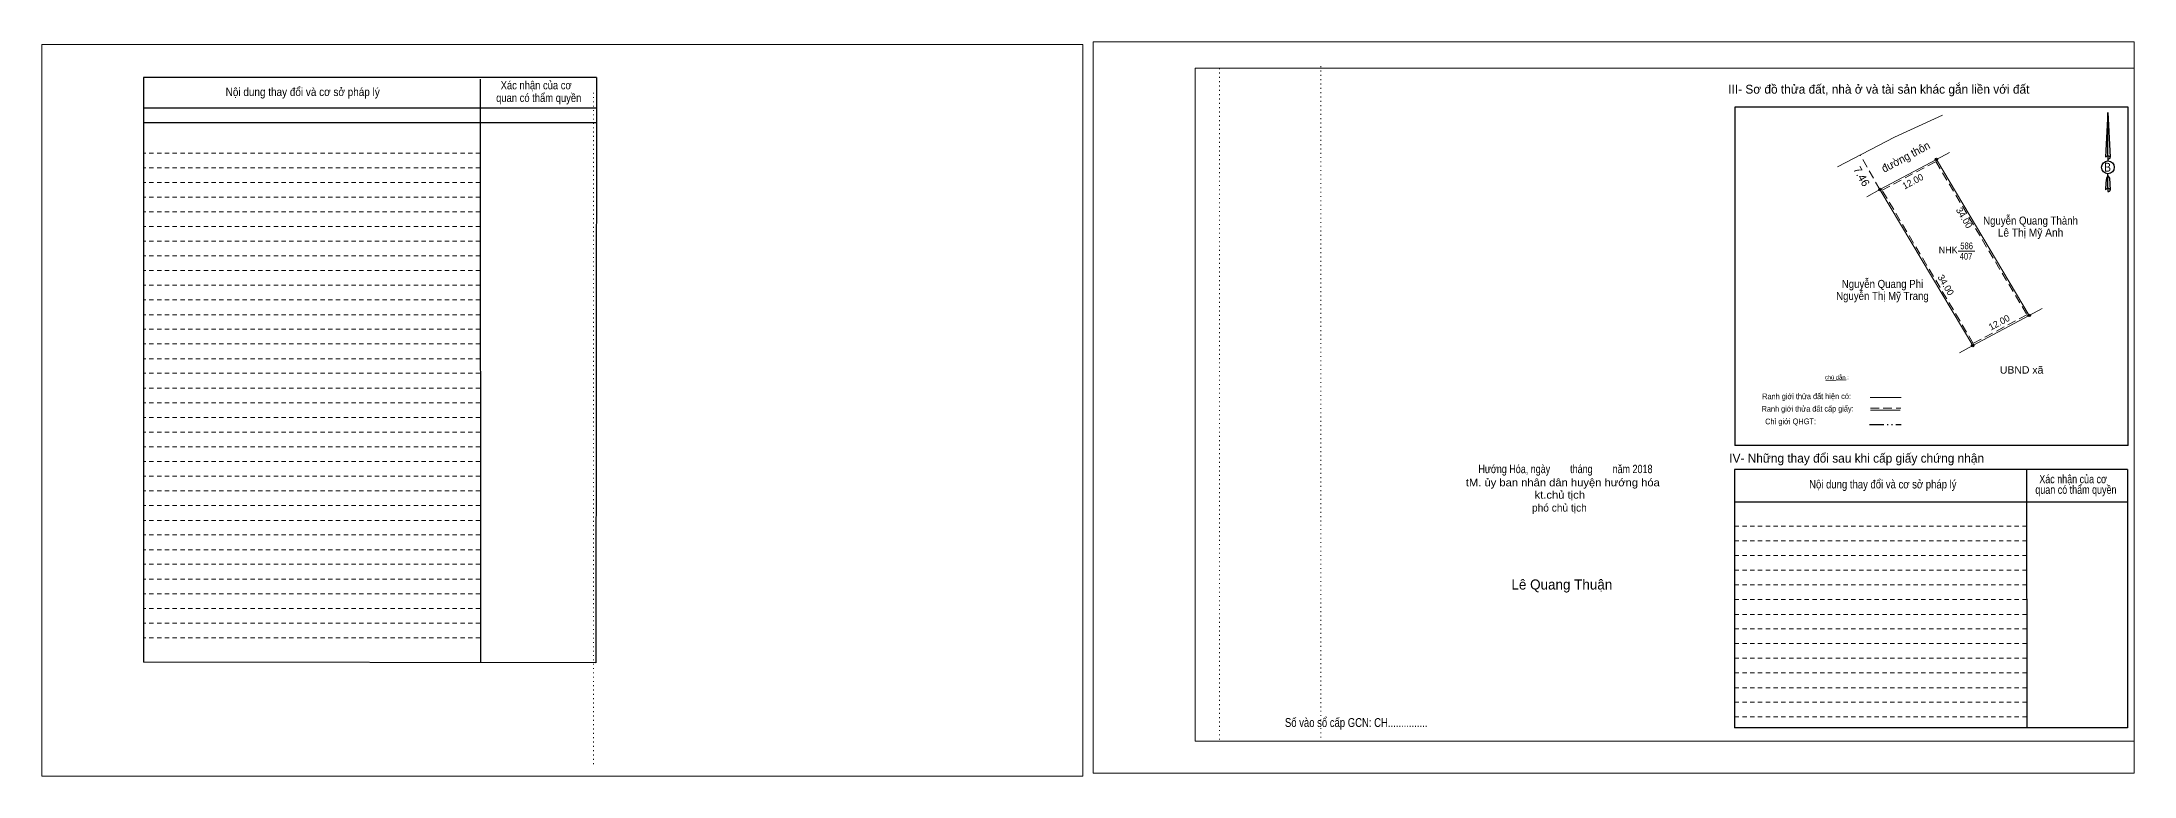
# Model space of a CAD drawing. Header units: metres. Extents: x 548197 to 548848, y 1837727 to 1837882.
# Drawn here: x 548455.5 to 548847.7, y 1837726.7 to 1837864.2 of the extents above; entities that cross this region are included whole.
import ezdxf
from ezdxf.enums import TextEntityAlignment as Align

# ---------------------------------------------------------------- set-up
doc = ezdxf.new("R2010")
doc.units = ezdxf.units.M
doc.header["$LTSCALE"] = 0.54
for name, pattern in [('DASH_DOUBLE_DOT', [9.2, 5, -1.2, 0.3, -1.2, 0.3, -1.2]), ('DOTTED', [1.5, 0.3, -1.2]), ('MEDIUM_DASHED', [4.5, 3, -1.5]), ('SHORT_DASHED', [2.7, 1.5, -1.2])]:
    doc.linetypes.add(name, pattern=pattern)
doc.layers.add('12', color=7, linetype='Continuous')
for name, color, linetype, lineweight in [('18', 7, 'Continuous', 25), ('28', 7, 'SHORT_DASHED', 13), ('3', 7, 'Continuous', 13), ('5', 7, 'DASH_DOUBLE_DOT', 25), ('55', 7, 'Continuous', 13), ('7', 7, 'Continuous', 13), ('8', 7, 'Continuous', 13)]:
    doc.layers.add(name, color=color, linetype=linetype, lineweight=lineweight)

msp = doc.modelspace()

# ---------------------------------------------------------------- hatches: boundary and pattern name
at = {"layer": '8'}
for points in [[(548810.8723, 1837842.16, 1), (548810.4077, 1837842.16, 1)], [(548800.2823, 1837836.52, 1), (548799.8177, 1837836.52, 1)], [(548828.2623, 1837812.95, 1), (548827.7977, 1837812.95, 1)], [(548817.6723, 1837807.31, 1), (548817.2077, 1837807.31, 1)], [(548817.6723, 1837807.31, 1), (548817.2077, 1837807.31, 1)]]:
    msp.add_hatch(color=256, dxfattribs=at).paths.add_polyline_path(points)

# ---------------------------------------------------------------- linework, layer by layer
at = {"layer": '18'}
for p, q in [((548842.78, 1837850.96), (548843.22, 1837842.57)), ((548842.78, 1837850.96), (548843.22, 1837842.57)), ((548842.78, 1837850.96), (548843.22, 1837842.57)), ((548842.41, 1837843.84), (548842.36, 1837842.58)), ((548842.78, 1837842.81), (548842.78, 1837842.5)), ((548842.78, 1837842.5), (548842.78, 1837842.27)), ((548842.78, 1837842.27), (548842.78, 1837841.93)), ((548842.78, 1837842.27), (548842.78, 1837841.93)), ((548842.78, 1837842.27), (548842.78, 1837841.93)), ((548843.22, 1837842.57), (548843.22, 1837842.58)), ((548842.78, 1837839.1), (548842.78, 1837839.47)), ((548842.78, 1837839.1), (548842.78, 1837839.47)), ((548842.78, 1837839.1), (548842.78, 1837839.47)), ((548842.78, 1837839.1), (548843.1, 1837838.64)), ((548842.78, 1837839.1), (548843.1, 1837838.64)), ((548842.78, 1837839.1), (548843.1, 1837838.64)), ((548843.1, 1837838.64), (548843.22, 1837836.44)), ((548843.1, 1837838.64), (548843.22, 1837836.44)), ((548843.1, 1837838.64), (548843.22, 1837836.44)), ((548842.78, 1837836.72), (548842.78, 1837836.41)), ((548842.78, 1837836.41), (548842.78, 1837836.16)), ((548843.22, 1837836.44), (548843.22, 1837836.45))]:
    msp.add_line(p, q, dxfattribs=at)
for points in [[(548842.78, 1837842.81), (548842.78, 1837850.96), (548842.41, 1837843.84)], [(548842.78, 1837836.72), (548842.78, 1837839.1), (548842.5, 1837838.64), (548842.41, 1837837.75), (548842.36, 1837836.45)]]:
    msp.add_lwpolyline(points, dxfattribs=at)
msp.add_ellipse((548842.7922, 1837840.6856), major_axis=(0, 1.1963), ratio=0.983453, dxfattribs=at)
for centre, start_param, end_param in [((548842.7927, 1837842.5291), 1.57079633, 3.07445202), ((548842.7927, 1837842.5291), 0.06714063, 1.57079633), ((548842.7927, 1837842.5291), 4.71238898, 6.28318531), ((548842.7927, 1837836.4232), 2.49106941, 3.07427841), ((548842.7927, 1837836.4232), 1.57079633, 2.49106941), ((548842.7927, 1837836.4232), 0.06714063, 1.57079633), ((548842.7927, 1837836.4232), 4.71238898, 6.28318531)]:
    msp.add_ellipse(centre, major_axis=(0.4313, 0), ratio=0.655448, start_param=start_param, end_param=end_param, dxfattribs=at)
at = {"layer": '28', "linetype": 'Continuous', "lineweight": 25}
for p, q in [((548559.43, 1837857.5), (548474.56, 1837857.5)), ((548537.67, 1837857.21), (548537.71, 1837747.98)), ((548559.43, 1837857.5), (548559.36, 1837747.9)), ((548559.43, 1837851.78), (548474.67, 1837851.78)), ((548559.43, 1837851.78), (548474.67, 1837851.78)), ((548559.43, 1837849.02), (548474.67, 1837849.02)), ((548846.56, 1837788.59), (548772.84, 1837788.59)), ((548827.54, 1837784.09), (548827.57, 1837735.72)), ((548846.49, 1837784.09), (548846.47, 1837735.72)), ((548846.47, 1837777.97), (548772.79, 1837777.97)), ((548559.36, 1837747.9), (548474.56, 1837748.02)), ((548846.47, 1837735.72), (548772.79, 1837735.72))]:
    msp.add_line(p, q, dxfattribs=at)
at = {"layer": '28'}
for p, q in [((548537.67, 1837843.36), (548474.56, 1837843.36)), ((548537.67, 1837840.59), (548474.56, 1837840.59)), ((548537.67, 1837837.87), (548474.56, 1837837.87)), ((548537.67, 1837835.08), (548474.56, 1837835.08)), ((548537.67, 1837832.34), (548474.56, 1837832.34)), ((548537.67, 1837829.58), (548474.56, 1837829.58)), ((548537.67, 1837826.84), (548474.56, 1837826.84)), ((548537.67, 1837824.09), (548474.56, 1837824.09)), ((548537.67, 1837821.34), (548474.56, 1837821.34)), ((548537.67, 1837818.59), (548474.56, 1837818.59)), ((548537.67, 1837815.85), (548474.56, 1837815.85)), ((548537.67, 1837813.08), (548474.56, 1837813.08)), ((548537.67, 1837810.36), (548474.56, 1837810.36)), ((548537.67, 1837807.61), (548474.56, 1837807.61)), ((548537.67, 1837804.84), (548474.56, 1837804.84)), ((548537.67, 1837802.11), (548474.56, 1837802.11)), ((548537.67, 1837799.33), (548474.56, 1837799.33)), ((548537.67, 1837796.59), (548474.56, 1837796.59)), ((548537.67, 1837793.83), (548474.56, 1837793.83)), ((548537.67, 1837791.08), (548474.56, 1837791.08)), ((548537.67, 1837788.32), (548474.56, 1837788.32)), ((548537.67, 1837785.58), (548474.56, 1837785.58)), ((548537.67, 1837782.83), (548474.56, 1837782.83)), ((548537.67, 1837780.07), (548474.56, 1837780.07)), ((548537.67, 1837777.35), (548474.56, 1837777.35)), ((548537.67, 1837774.57), (548474.56, 1837774.57)), ((548537.67, 1837771.85), (548474.56, 1837771.85)), ((548827.56, 1837773.51), (548772.79, 1837773.51)), ((548827.56, 1837770.75), (548772.79, 1837770.75)), ((548537.67, 1837769.07), (548474.56, 1837769.07)), ((548537.67, 1837766.34), (548474.56, 1837766.34)), ((548827.56, 1837767.99), (548772.79, 1837767.99)), ((548537.67, 1837763.58), (548474.56, 1837763.58)), ((548827.56, 1837765.26), (548772.79, 1837765.26)), ((548827.56, 1837762.5), (548772.79, 1837762.5)), ((548537.67, 1837760.81), (548474.56, 1837760.81)), ((548827.56, 1837759.74), (548772.79, 1837759.74)), ((548537.67, 1837758.07), (548474.56, 1837758.07)), ((548537.67, 1837755.32), (548474.56, 1837755.32)), ((548827.56, 1837756.97), (548772.79, 1837756.97)), ((548537.67, 1837752.56), (548474.56, 1837752.56)), ((548827.57, 1837754.24), (548772.79, 1837754.24)), ((548827.57, 1837751.5), (548772.79, 1837751.5)), ((548827.57, 1837748.75), (548772.79, 1837748.75)), ((548827.57, 1837746), (548772.79, 1837746)), ((548827.57, 1837743.24), (548772.79, 1837743.24)), ((548827.57, 1837740.5), (548772.79, 1837740.5)), ((548827.57, 1837737.76), (548772.79, 1837737.76))]:
    msp.add_line(p, q, dxfattribs=at)
at = {"layer": '28', "linetype": 'Continuous', "lineweight": 25}
for points in [[(548559.43, 1837857.5), (548474.56, 1837857.5), (548474.56, 1837748.02)], [(548846.56, 1837788.59), (548846.56, 1837851.94), (548772.84, 1837851.94), (548772.84, 1837788.59)], [(548846.49, 1837784.09), (548772.79, 1837784.09), (548772.79, 1837735.72)]]:
    msp.add_lwpolyline(points, dxfattribs=at)
at = {"layer": '3'}
for p, q in [((548671.7, 1837859.22), (548847.71, 1837859.22)), ((548671.7, 1837733.23), (548671.7, 1837859.22)), ((548847.71, 1837859.22), (548847.71, 1837732.17)), ((548671.7, 1837733.23), (548847.71, 1837733.23))]:
    msp.add_line(p, q, dxfattribs=at)
at = {"layer": '3', "linetype": 'DOTTED'}
for p, q in [((548676.25, 1837859.22), (548676.25, 1837733.23)), ((548695.25, 1837859.6), (548695.25, 1837733.59)), ((548558.87, 1837854.65), (548558.87, 1837728.65))]:
    msp.add_line(p, q, dxfattribs=at)
at = {"layer": '3'}
for points in [[(548455.48, 1837726.68), (548650.63, 1837726.68), (548650.63, 1837863.66), (548455.48, 1837863.66)], [(548455.48, 1837863.66), (548650.63, 1837863.66), (548650.63, 1837726.68), (548455.48, 1837726.68)], [(548455.48, 1837726.68), (548650.63, 1837726.68), (548650.63, 1837863.66), (548455.48, 1837863.66)], [(548652.57, 1837727.26), (548847.71, 1837727.26), (548847.71, 1837864.17), (548652.57, 1837864.17)]]:
    msp.add_lwpolyline(points, close=True, dxfattribs=at)
msp.add_lwpolyline([(548678.82, 1837859.22), (548847.71, 1837859.22), (548847.71, 1837733.23), (548678.82, 1837733.23)], dxfattribs=at)
at = {"layer": '5'}
msp.add_line((548798.09, 1837792.54), (548804.03, 1837792.54), dxfattribs=at)
at = {"layer": '55'}
for p, q in [((548798.22, 1837797.55), (548804.03, 1837797.55)), ((548798.28, 1837795.2), (548803.84, 1837795.2)), ((548798.28, 1837795.2), (548803.84, 1837795.2))]:
    msp.add_line(p, q, dxfattribs=at)
at = {"layer": '55', "linetype": 'MEDIUM_DASHED'}
msp.add_line((548798.26, 1837795.61), (548803.96, 1837795.61), dxfattribs=at)
at = {"layer": '7'}
msp.add_line((548789.93, 1837800.79), (548793.75, 1837800.86), dxfattribs=at)
at = {"layer": '8'}
for p, q in [((548802.77, 1837846.33), (548792.12, 1837840.8)), ((548810.64, 1837842.16), (548813.1, 1837843.47)), ((548800.05, 1837836.52), (548797.61, 1837835.18)), ((548814.72, 1837824.99), (548817.84, 1837824.95)), ((548828.03, 1837812.95), (548830.49, 1837814.26)), ((548817.44, 1837807.31), (548815, 1837805.97))]:
    msp.add_line(p, q, dxfattribs=at)
at = {"layer": '8', "linetype": 'MEDIUM_DASHED'}
msp.add_line((548800.05, 1837836.52), (548796.35, 1837843), dxfattribs=at)
at = {"layer": '8'}
msp.add_lwpolyline([(548811.81, 1837850.43), (548805.77, 1837847.69), (548802.77, 1837846.33)], dxfattribs=at)
for points in [[(548817.44, 1837807.31), (548800.05, 1837836.52), (548810.64, 1837842.16), (548828.03, 1837812.95)], [(548810.64, 1837842.16), (548828.03, 1837812.95), (548817.44, 1837807.31), (548800.05, 1837836.52)]]:
    msp.add_lwpolyline(points, close=True, dxfattribs=at)
at = {"layer": '8', "linetype": 'MEDIUM_DASHED'}
msp.add_lwpolyline([(548817.55, 1837807.71), (548800.47, 1837836.4), (548810.53, 1837841.76), (548827.61, 1837813.07)], close=True, dxfattribs=at)
at = {"layer": '8', "lineweight": 25}
for centre in [(548810.64, 1837842.16), (548800.05, 1837836.52), (548828.03, 1837812.95), (548817.44, 1837807.31), (548817.44, 1837807.31)]:
    msp.add_circle(centre, 0.2323, dxfattribs=at)

# ---------------------------------------------------------------- texts
at = {"layer": '12'}
for p in [(548815.3094, 1837830.9097), (548811.8794, 1837818.3297)]:
    msp.add_text('34.00', height=1.25, rotation=300.767, dxfattribs=at).set_placement(p, align=Align.CENTER)
at = {"layer": '18'}
for s, height, width, p in [('B', 1.643, 0.85, (548842.73, 1837839.88)), ('tM. ủy ban nhân dân huyện hướng hóa', 1.426, 1.1, (548740.605, 1837780.95)), ('Hướng Hóa, ngày        tháng        năm 2018', 1.573, 0.8, (548741.1, 1837783.41)), ('kt.chủ tịch', 1.426, 1.1, (548740.04, 1837778.64)), ('Số vào sổ cấp GCN: CH...............', 1.664, 0.8, (548701.87, 1837735.88))]:
    msp.add_text(s, height=height, dxfattribs=dict(at, width=width)).set_placement(p, align=Align.CENTER)
for s, height, p in [('phó chủ tịch', 1.426, (548739.96, 1837776.22)), ('Lê Quang Thuận', 1.883, (548740.425, 1837761.62))]:
    msp.add_text(s, height=height, dxfattribs=at).set_placement(p, align=Align.CENTER)
at = {"layer": '28'}
for s, height, width, p in [('Xác nhận của cơ', 1.55, 0.85, (548548.145, 1837855.28)), ('Xác nhận của cơ', 1.55, 0.85, (548548.145, 1837855.28)), ('Nội dung thay đổi và cơ sở pháp lý', 1.55, 0.9, (548504.385, 1837854.03)), ('Nội dung thay đổi và cơ sở pháp lý', 1.55, 0.9, (548504.385, 1837854.03)), (' quan có thẩm quyền', 1.55, 0.85, (548548.385, 1837852.92)), (' quan có thẩm quyền', 1.55, 0.85, (548548.385, 1837852.92)), ('Nội dung thay đổi và cơ sở pháp lý', 1.569, 0.85, (548800.595, 1837780.55)), ('Xác nhận của cơ', 1.569, 0.8, (548836.265, 1837781.52)), (' quan có thẩm quyền', 1.569, 0.8, (548836.555, 1837779.54))]:
    msp.add_text(s, height=height, dxfattribs=dict(at, width=width)).set_placement(p, align=Align.CENTER)
for s, p in [('III- Sơ đồ thửa đất, nhà ở và tài sản khác gắn liền với đất', (548799.845, 1837854.48)), ('IV- Những thay đổi sau khi cấp giấy chứng nhận', (548795.69, 1837785.38))]:
    msp.add_text(s, height=1.664, dxfattribs=at).set_placement(p, align=Align.CENTER)
at = {"layer": '55'}
for s, height, width, p in [('Ranh giới thửa đất hiện có:', 1.074, 0.8, (548786.2987, 1837797.2667)), ('Chỉ giới QHGT:', 1.069, 0.85, (548783.3037, 1837792.5699)), ('Ranh giới thửa đất cấp giấy:', 1.069, 0.8, (548786.5037, 1837794.9373))]:
    msp.add_text(s, height=height, rotation=0.135, dxfattribs=dict(at, width=width)).set_placement(p, align=Align.CENTER)
at = {"layer": '7'}
msp.add_text('chú dẫn :', height=0.7907, rotation=359.974, dxfattribs=at).set_placement((548791.9748, 1837800.9589), align=Align.CENTER)
at = {"layer": '8', "width": 0.95}
msp.add_text('đường thôn', height=1.5, rotation=28.039, dxfattribs=at).set_placement((548800.85, 1837839.63))
at = {"layer": '8'}
msp.add_text('7.46', height=1.5, rotation=299.719, dxfattribs=at).set_placement((548794.99, 1837840.31))
for p in [(548806.5162, 1837837.4999), (548822.7062, 1837811.0799)]:
    msp.add_text('12.00', height=1.25, rotation=28.039, dxfattribs=at).set_placement(p, align=Align.CENTER)
for s, height, width, p in [('Nguyễn Quang Thành', 1.5, 0.9, (548828.285, 1837829.96)), ('Lê Thị Mỹ Anh', 1.5, 0.95, (548828.28, 1837827.71)), ('586', 1.25, 0.85, (548816.305, 1837825.35)), ('407', 1.25, 0.85, (548816.185, 1837823.4)), ('Nguyễn Thị Mỹ Trang', 1.5, 0.9, (548800.525, 1837815.85)), ('Nguyễn Quang Phi', 1.5, 0.9, (548800.53, 1837818.1)), ('UBND xã', 1.394, 1.05, (548826.615, 1837802.05))]:
    msp.add_text(s, height=height, dxfattribs=dict(at, width=width)).set_placement(p, align=Align.CENTER)
msp.add_text('NHK', height=1.25, dxfattribs=at).set_placement((548812.845, 1837824.58), align=Align.CENTER)

doc.saveas('drawing.dxf')
